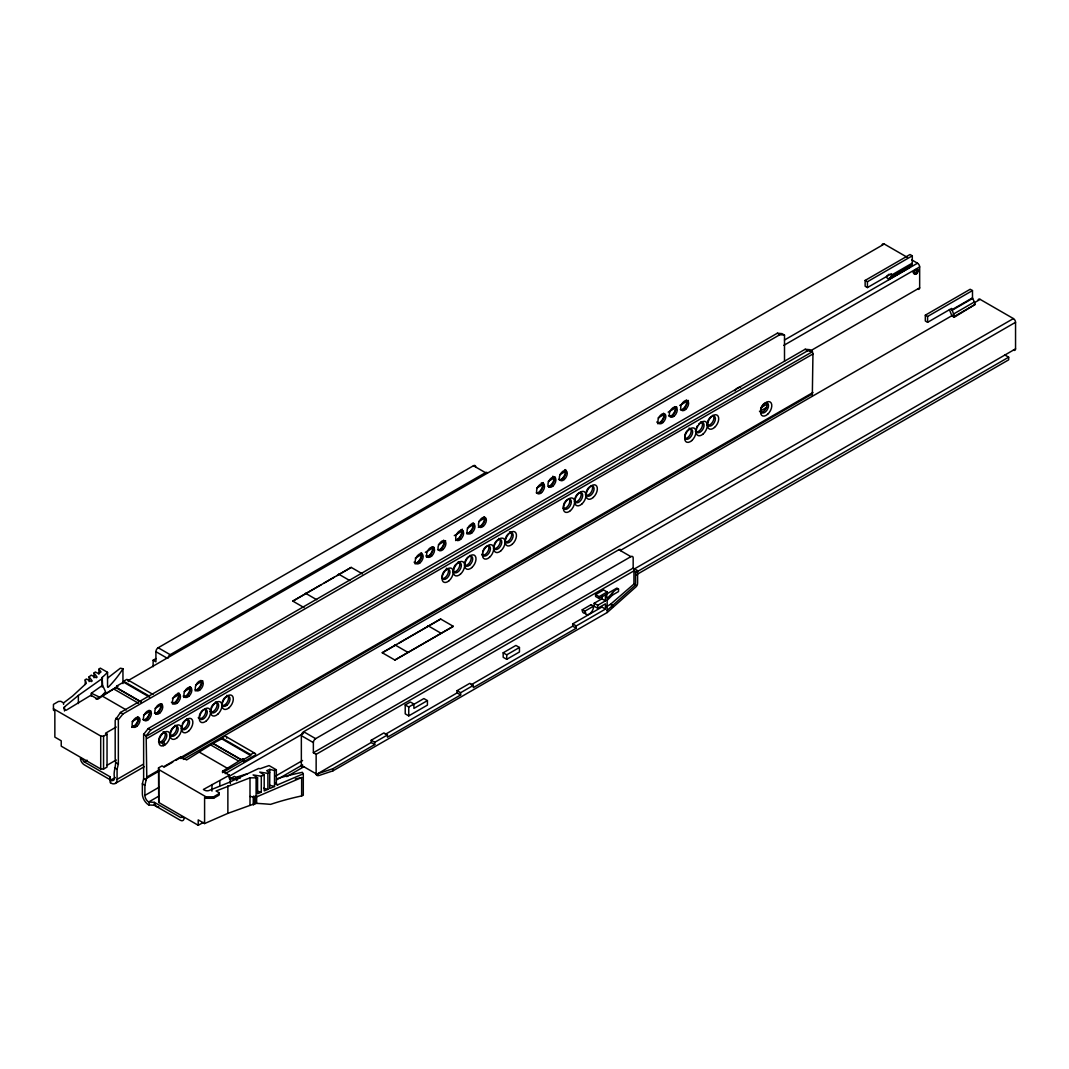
<?xml version="1.0" encoding="UTF-8"?>
<svg xmlns="http://www.w3.org/2000/svg" width="1069" height="1069" viewBox="0 0 1069 1069"><rect width="100%" height="100%" fill="white"/><g stroke="black" fill="none" stroke-linecap="round" stroke-linejoin="round"><path stroke-width="1.5" d="M98.949 673.964L98.949 669.181L100.299 668.138L107.555 672.334L107.541 686.498A1.737 0.708 -71.7 0 0 107.622 686.993A1.871 0.762 -72.3 0 0 108.29 687.18L108.463 687.033A207.373 119.728 0 0 0 122.948 668.74L120.343 668.205L107.688 678.027M229.381 777.591L231.879 777.804L234.298 776.415L236.516 777.363L234.058 779.06L229.407 778.82L229.407 775.199L203.391 789.483L204.66 790.205A3.581 2.071 0 0 0 209.23 790.445L229.047 782.428L258.725 768.464L260.208 768.705A207.373 119.728 0 0 1 269.081 765.591L276.337 769.774L276.323 783.938A1.804 1.176 -52.2 0 0 277.766 784.766L303.289 773.822L302.353 772.312A207.373 119.728 0 0 0 276.804 778.766M116.762 688.342L116.828 686.031L123.576 682.129L149.566 697.148M242.743 758.723L222.552 771.23L222.552 772.66L242.676 761.034L242.743 758.723L243.879 759.378L250.614 755.489L250.614 754.607L221.737 737.931L221.737 738.813L250.614 755.489M242.676 761.034L243.812 761.689L243.879 759.378M889.074 274.185L887.23 275.722A4.116 2.379 60 0 0 886.575 277.459L888.847 279.503L890.784 276.911L911.63 264.871A4.116 2.379 60 0 0 912.298 263.121L912.298 255.825L910.026 254.516L865.142 280.425L865.142 286.265L867.427 287.574L891.439 273.704L891.439 275.161A4.116 2.379 60 0 1 890.784 276.911M888.847 279.503L909.706 267.464L911.63 264.871M276.337 769.774L274.533 770.549L269.789 769.373L266.689 770.709L269.669 772.633L267.905 773.395L267.905 789.323L264.19 790.913L264.19 774.985L261.29 776.241L261.29 792.156L257.576 793.759L257.576 777.831L249.999 777.844L216.098 790.98L218.838 792.557L218.637 793.906L213.586 796.819L205.996 796.819L158.733 769.533L158.546 767.889L162.02 765.885L163.57 766.78L181.022 756.718L186.607 759.939L213.052 743.383L240.806 759.404M249.999 777.844L249.999 805.398L227.871 813.362L204.593 823.558L204.593 797.474L205.996 798.276L213.586 798.276L218.637 795.363L218.838 794.026M249.999 805.398L256.025 803.38A5.318 1.737 20.5 0 1 256.64 803.38A245.295 79.828 20.5 0 1 270.564 804.369A204.019 117.79 0 0 1 301.645 795.937L303.289 795.242L303.289 773.822M143.086 764.362L117.082 779.368A8.94 5.158 60 0 1 110.762 783.016L110.147 776.829L84.224 761.863A1.791 1.029 60 0 1 82.954 759.671L80.429 758.215A5.358 3.1 60 0 0 84.224 764.776L110.762 780.103A5.358 3.1 60 0 0 114.557 777.911C112.806 771.43 116.962 765.07 115.185 758.87L115.185 720.332L120.45 712.475L777.35 333.221L781.974 333.635L784.499 335.091L784.499 361.362M117.082 779.368L117.082 769.252L118.352 764.041L118.352 719.691L122.975 713.945L779.876 334.677L784.499 335.091M812.32 351.14L807.696 350.726L150.782 729.993L146.159 735.753L146.787 777.11L144.89 785.314L144.89 795.43A5.358 3.1 60 0 0 148.685 801.991L154.35 802.351L180.287 817.317A1.791 1.029 60 0 0 181.556 816.596L184.082 818.052A5.358 3.1 60 0 1 180.287 820.244L154.35 805.278L148.685 804.917A8.94 5.158 60 0 1 142.364 793.973L142.364 783.858L143.634 778.646L143.634 734.296L148.257 728.537L805.157 349.269L809.781 349.683L812.32 351.14L812.948 353.973L812.32 395.49M606.27 594.217L616.88 588.084L618.523 589.032L618.523 591.571L612.443 595.086L607.152 600.324L607.152 610.359L635.587 584.97L635.587 571.808L637.592 570.646L637.592 583.42M637.512 584.155A3.22 1.857 -60 0 1 635.868 586.961L607.259 612.47L332.9 770.869L319.03 775.493L301.351 765.284L301.351 735.659A3.22 1.857 -60 0 1 303.636 731.717L618.884 549.707L630.897 556.642A3.22 1.857 -60 0 1 633.169 557.951L633.169 568.093L313.364 752.736L313.364 742.594A3.22 1.857 -60 0 1 315.636 738.652L630.897 556.642M102.37 695.171L105.577 691.79L102.557 685.282L102.156 677.452A207.373 119.728 0 0 0 107.555 672.334M471.229 684.748L572.703 626.167L572.703 623.895L576.244 625.94L605.428 609.089L605.428 603.851L597.731 608.288L594.19 606.243L594.19 603.263L597.731 605.308L605.428 600.858L605.428 594.845L599.108 598.493L595.567 596.449L595.567 594.591L603.611 589.954L607.152 591.999C604.68 606.671 613.072 588.177 618.523 589.032M606.337 606.738L610.439 604.373L633.944 584.021L633.944 570.859L635.587 571.808M64.501 711.019L64.501 706.876L78.371 695.438L102.557 678.307M85.253 684.481L85.253 679.817L86.335 678.975L91.373 681.554L92.175 680.926L89.101 676.824L91.266 675.154L96.29 677.733L97.092 677.105L94.032 673.002L95.341 671.987L98.695 673.711L101.007 671.92L98.949 669.181M63.579 704.377L63.579 702.921L72.518 696.119L86.308 683.345L85.253 679.817M91.333 696.266L91.333 693.233L102.557 685.282M64.501 706.876A3.581 2.071 0 0 0 64.902 709.522L66.171 710.257L90.905 695.238L97.773 699.193L116.027 687.367L141.001 701.785M135.148 725.61L132.008 727.401L135.148 725.61A5.626 3.247 -60 0 0 137.754 716.858M162.221 733.588A5.626 3.247 -60 0 1 166.777 734.791A5.626 3.247 -60 0 1 163.463 741.953L162.221 742.674A5.626 3.247 -60 0 1 158.867 740.429A5.626 3.247 -60 0 1 161.606 734.109M165.361 744.625L163.61 745.641A7.951 4.597 -60 0 1 159.762 737.904A7.951 4.597 -60 0 1 169.196 732.465A7.951 4.597 -60 0 1 165.361 744.625L163.463 741.953M304.05 607.606L292.812 601.112L351.22 567.398L362.458 573.893M382.248 652.745L440.655 619.031L453.296 626.327L394.889 660.041L382.248 652.745L396.492 644.527M394.889 660.041L453.296 626.327M153.134 666.722L153.134 660.228L155.914 661.831L155.914 651.689A3.22 1.857 -60 0 1 158.185 647.747L473.447 465.737A3.22 1.857 -60 0 1 475.692 466.659M153.134 660.228L156.021 658.557M123.576 682.129L123.576 681.26L126.877 679.349L153.027 694.449M167.953 658.197A3.22 1.857 -60 0 1 170.198 654.682L485.46 472.672A3.22 1.857 -60 0 1 487.477 472.926M96.076 699.073L116.321 687.394M127.892 680.712L884.263 244.026L907.394 257.375M116.027 687.367L117.964 686.686L116.828 686.031M292.812 601.112L321.301 584.663M324.161 583.019L334.129 577.273M336.976 575.616L351.22 567.398M865.142 280.425L867.427 281.735L912.298 255.825M891.439 275.161L912.298 263.121M888.994 278.394L909.853 266.355M888.847 278.782L909.706 266.742M784.459 340.036L917.509 263.215A3.033 1.75 60 0 1 919.661 266.943L919.661 287.815A3.033 1.75 60 0 1 917.843 289.218M116.214 727.04L105.484 733.24L107.034 734.136L107.034 767.074L103.559 769.079L100.713 768.972L61.227 746.175L61.227 740.79L54.853 737.116L54.853 711.019L53.45 710.204L53.45 704.377L58.501 701.451L60.826 701.331L63.579 702.921M53.45 708.747L100.713 736.033L103.559 736.14L107.034 734.136M131.968 721.709L137.754 718.368M143.54 715.027L150.769 710.858M155.099 708.359L162.328 704.177M172.443 698.338L179.672 694.169M184.002 691.67L191.231 687.487M195.56 684.988L202.789 680.819M415.253 558.152L421.026 554.811M425.368 552.312L434.041 547.301M438.37 544.802L445.599 540.633M454.272 535.622L462.944 530.625M467.287 528.113L474.502 523.944M478.845 521.445L484.631 518.104M536.651 488.065L543.88 483.896M548.223 481.384L555.439 477.215M559.782 474.716L565.568 471.376M658.063 417.966L663.836 414.638M668.178 412.126L676.851 407.129M679.737 405.458L688.409 400.447M783.804 345.381L919.661 266.943M84.224 761.863L87.11 760.193M809.821 351.233L919.661 287.815M146.159 736.367L812.32 351.768M146.787 738.572L812.948 353.973M106.82 765.404L116.214 759.979M110.762 780.103L115.091 777.604M761.222 407.489L766.994 404.149M954.216 317.252L954.216 316.518A4.116 2.379 60 0 0 953.548 314.005L951.624 308.447L927.598 322.317L925.326 321.007L925.326 315.168L970.198 289.258L972.483 290.568L972.496 298.077L974.407 301.966A4.116 2.379 60 0 1 975.075 304.478L954.216 317.252L951.931 315.93L950.007 311.106A4.116 2.379 60 0 1 949.459 309.569M115.238 783.47L144.115 766.794M760.807 410.75L766.593 407.409M925.326 315.168L927.598 316.477L972.483 290.568M951.624 309.916L972.483 297.877M951.757 310.464L972.616 298.411M146.787 777.11L158.346 770.442M164.132 767.101L172.804 762.09M175.69 760.42L812.948 392.51M146.159 778.579L159.161 771.07M180.835 758.562L812.32 393.98M953.548 314.005L974.407 301.966M183.293 759.444L952.679 315.248M974.367 302.727L980.153 299.387L1013.399 318.575A3.033 1.75 60 0 1 1015.55 322.303L1015.55 348.868A3.033 1.75 60 0 1 1013.399 350.111M221.737 737.931L225.038 736.02L255.531 753.632L255.571 754.901L243.812 761.689M213.052 743.383L221.737 738.813M954.216 316.518L975.075 304.478M399.338 642.883L440.655 619.031M144.89 795.43L159.334 787.091M148.685 801.991L158.8 796.164M250.614 754.607L253.928 752.696M225.212 773.635L1013.399 318.575M228.713 776.575L303.529 733.387M621.263 549.934L1015.55 322.303M275.094 776.361L302.567 760.5M633.757 569.296L1015.55 348.868M313.364 752.736L316.143 754.34L633.944 570.859M405.218 704.965L410.376 701.999L413.903 704.03L413.903 708.413L427.426 700.609L427.426 705.112L408.746 715.883L405.218 713.838L405.218 704.965L408.746 707.01L413.903 704.03M276.59 779.862L302.58 764.856M636.135 572.276L1008.682 357.193L1008.682 359.825L636.135 574.908M158.546 767.889L158.733 802.472L198.219 825.268L203.391 822.422M286.692 776.655L304.024 766.647M595.567 594.591L599.108 596.636L607.152 591.999M413.075 704.805L423.885 698.565L427.426 700.609M503.178 652.785L515.913 645.435L519.454 647.48L519.454 651.97L506.719 659.332L503.178 657.288L503.178 652.785L506.719 654.829L519.454 647.48M582.244 609.784L591.063 604.68L593.602 606.136A6.254 3.608 -60 0 1 589.179 614.14A6.254 3.608 -60 0 1 584.77 611.241L582.244 609.784A6.254 3.608 -60 0 0 585.932 613.031M594.19 603.263L601.887 598.814L605.428 600.858M584.77 611.241L593.602 606.136M316.277 774.571L371.197 742.501L371.197 740.256L383.905 732.92L387.446 734.964L387.446 737.209L460.632 694.957L460.632 692.712L473.326 685.376L473.326 687.621L576.244 628.211L576.244 625.94M385.334 734.336L457.091 692.912L457.091 690.668L469.799 683.332L473.326 685.376M572.703 623.895L601.887 607.045L605.428 609.089M371.197 740.256L374.738 742.3L387.446 734.964M316.143 754.34L316.143 773.822A3.22 1.857 -60 0 0 316.183 774.263L332.9 768.705L374.738 744.545L374.738 742.3M274.533 770.549L274.533 786.477L269.669 788.561L269.789 769.373M249.932 796.485L256.106 797.113L301.645 777.551L301.645 795.937M237.679 779.822L237.679 776.789L247.447 773.702M267.905 773.395L259.727 772.085L264.19 774.985M261.29 776.241L253.099 774.931L257.576 777.831M269.789 785.287L274.533 786.477M263.642 788.254L267.905 789.323M257.028 791.1L261.29 792.156M91.333 693.233L98.736 696.734M911.723 259.874L917.509 263.215M916.935 269.816L918.204 270.551M912.899 272.154L914.155 272.889M1004.9 355.002L1008.682 357.193M777.35 333.221L779.876 334.677M805.157 349.269L807.696 350.726M473.447 465.737L485.46 472.672M633.169 568.093L637.592 570.646M633.944 584.021L635.587 584.97M610.439 604.373L612.176 605.375M572.703 626.167L576.244 628.211M338.579 574.093L349.817 580.587M428.014 625.726L440.655 633.035M305.453 593.215L316.691 599.709M394.889 644.848L407.53 652.157M457.091 690.668L460.632 692.712M457.091 692.912L460.632 694.957M371.197 742.501L374.738 744.545M158.185 647.747L170.198 654.682M303.636 731.717L315.636 738.652M155.914 651.689L166.59 657.849M301.351 735.659L313.364 742.594M123.576 681.26L149.566 696.266M116.254 687.674L141.228 702.092M213.279 743.69L241.033 759.712M113.501 688.824L138.476 703.242M210.54 744.839L238.28 760.861M274.933 783.136L277.766 784.78M102.731 696.333L126.316 709.95M199.756 752.349L227.51 768.37M222.552 771.23L229.407 775.199M120.45 712.475L122.975 713.945M148.257 728.537L150.782 729.993M231.879 777.804L234.058 779.06M115.813 718.234L118.352 719.691M143.634 734.296L146.159 735.753M115.813 762.585L118.352 764.041M143.634 778.646L146.159 780.103M114.557 767.796L117.082 769.252M142.364 783.858L144.89 785.314M204.593 823.558L198.219 819.883L198.219 825.268M237.679 776.789L240.097 778.499M162.221 742.674L163.61 745.641M226.641 736.955L226.681 738.225M128.48 680.272L128.521 681.554M927.598 316.477L927.598 322.317M867.427 281.735L867.427 287.574M612.443 592.547L612.443 595.086M612.443 605.014L612.443 607.259M607.259 597.731L607.259 600.27M607.259 610.305L607.259 612.47M601.887 595.807L601.887 598.814M599.108 596.636L599.108 598.493M597.731 605.308L597.731 608.288M506.719 654.829L506.719 659.332M408.746 707.01L408.746 715.883M332.9 768.705L332.9 770.869M256.64 795.67L256.64 803.38M256.106 778.459L256.106 797.113M256.025 795.857L256.025 803.38M254.729 796.325L254.729 804.155M253.7 796.124L253.7 804.757M253.313 796.525L253.313 804.77M236.516 777.363L236.516 780.611M230.303 778.9L230.303 783.684M227.871 785.809L227.871 813.362M219.826 780.717L219.826 785.662M218.838 792.557L218.637 795.363M213.586 796.819L213.586 798.276M211.969 784.526L211.969 791.113M205.996 796.819L205.996 798.276M158.733 769.533L158.733 802.472M154.35 802.351L154.35 805.278M149.206 802.298L149.206 805.224M122.948 668.74L122.948 683.572M110.241 779.795L110.241 782.722M110.147 776.829L110.147 779.742M103.559 736.14L103.559 769.079M102.156 677.452L102.156 687.086M100.713 736.033L100.713 768.972M94.032 673.002L94.032 677.786M89.101 676.824L89.101 681.608M78.371 695.438L78.371 703.549M295.338 778.967A204.019 117.79 0 0 1 301.645 777.551M200.478 712.796A5.626 3.247 -60 0 1 206.745 710.137A5.626 3.247 -60 0 1 204.326 718.261A5.626 3.247 -60 0 1 199.315 716.724M199.355 715.976A5.626 3.247 -60 0 1 200.077 713.584M205.328 709.415A5.626 3.247 -60 0 1 204.366 715.549A5.626 3.247 -60 0 1 199.435 718.622M198.553 718.101A5.626 3.247 -60 0 1 198.233 717.687M213.439 704.19A5.626 3.247 -60 0 1 218.597 704.859A5.626 3.247 -60 0 1 214.669 712.448A5.626 3.247 -60 0 1 210.74 709.402M211.114 707.812A5.626 3.247 -60 0 1 211.849 706.221M212.33 705.487A5.626 3.247 -60 0 1 212.865 704.805M762.731 404.857A5.626 3.247 -60 0 1 768.25 404.109A5.626 3.247 -60 0 1 765.564 411.752A5.626 3.247 -60 0 1 760.607 410.897M760.607 409.454A5.626 3.247 -60 0 1 761.315 407.062M761.716 406.287A5.626 3.247 -60 0 1 762.197 405.539M182.371 723.793A5.626 3.247 -60 0 1 189.039 720.346A5.626 3.247 -60 0 1 186.006 728.964A5.626 3.247 -60 0 1 181.81 725.397M172.416 728.149A5.626 3.247 -60 0 1 178.069 727.802A5.626 3.247 -60 0 1 174.421 735.672A5.626 3.247 -60 0 1 170.292 732.759M170.425 731.971A5.626 3.247 -60 0 1 171.882 728.831M163.129 731.757A5.626 3.247 -60 0 1 164.546 737.744A5.626 3.247 -60 0 1 158.506 741.779M175.035 725.263A5.626 3.247 -60 0 1 175.516 731.958A5.626 3.247 -60 0 1 169.477 734.897M186.888 718.889A5.626 3.247 -60 0 1 186.888 725.383A5.626 3.247 -60 0 1 181.262 728.644M158.666 806.908A3.581 2.058 0 0 1 155.139 804.516M483.629 549.319A5.626 3.247 -60 0 1 489.883 546.66A5.626 3.247 -60 0 1 487.477 554.798A5.626 3.247 -60 0 1 482.453 553.248M482.653 551.711A5.626 3.247 -60 0 1 483.215 550.107M587.282 489.482A5.626 3.247 -60 0 1 593.536 486.809A5.626 3.247 -60 0 1 591.13 494.947A5.626 3.247 -60 0 1 586.106 493.397M586.306 491.874A5.626 3.247 -60 0 1 586.868 490.257M591.798 485.66A5.626 3.247 -60 0 1 590.916 492.595A5.626 3.247 -60 0 1 585.358 494.787M496.591 540.714A5.626 3.247 -60 0 1 501.789 542.317A5.626 3.247 -60 0 1 496.203 549.519A5.626 3.247 -60 0 1 495 542.758M495.481 542.01A5.626 3.247 -60 0 1 496.016 541.328M508.577 533.631A5.626 3.247 -60 0 1 512.986 537.039A5.626 3.247 -60 0 1 506.372 542.691A5.626 3.247 -60 0 1 507.962 534.153M488.466 545.938A5.626 3.247 -60 0 1 487.01 552.793A5.626 3.247 -60 0 1 481.705 554.637M498.635 538.429A5.626 3.247 -60 0 1 499.33 544.736A5.626 3.247 -60 0 1 493.49 548.384M443.181 572.677A5.626 3.247 -60 0 1 449.782 570.699A5.626 3.247 -60 0 1 445.372 579.198A5.626 3.247 -60 0 1 442.766 573.452M509.485 531.787A5.626 3.247 -60 0 1 511.076 537.373A5.626 3.247 -60 0 1 505.33 542.01M576.913 494.613A5.626 3.247 -60 0 1 582.645 494.68A5.626 3.247 -60 0 1 578.088 502.577A5.626 3.247 -60 0 1 575.175 497.633M575.496 496.831A5.626 3.247 -60 0 1 576.378 495.308M580.427 492.234A5.626 3.247 -60 0 1 579.786 498.795A5.626 3.247 -60 0 1 574.387 501.668M564.993 501.869A5.626 3.247 -60 0 1 571.127 500.626A5.626 3.247 -60 0 1 567.345 508.831A5.626 3.247 -60 0 1 563.55 505.009M563.791 504.194A5.626 3.247 -60 0 1 564.526 502.617M569.042 498.795A5.626 3.247 -60 0 1 568.414 505.37A5.626 3.247 -60 0 1 563.002 508.243M708.226 420.197A5.626 3.247 -60 0 1 714.987 416.91A5.626 3.247 -60 0 1 711.446 425.636A5.626 3.247 -60 0 1 707.892 420.999M766.232 402.465A5.626 3.247 -60 0 1 765.832 408.652A5.626 3.247 -60 0 1 760.674 412.099M759.792 411.592A5.626 3.247 -60 0 1 759.471 411.164M688.062 429.992A5.626 3.247 -60 0 1 692.645 432.37A5.626 3.247 -60 0 1 687.26 439.292A5.626 3.247 -60 0 1 685.47 433.333M685.87 432.557A5.626 3.247 -60 0 1 687.461 430.513M698.832 423.952A5.626 3.247 -60 0 1 704.003 424.62A5.626 3.247 -60 0 1 700.061 432.21A5.626 3.247 -60 0 1 696.133 429.163M696.52 427.573A5.626 3.247 -60 0 1 697.255 425.983M700.89 421.667A5.626 3.247 -60 0 1 701.371 428.362A5.626 3.247 -60 0 1 695.331 431.301M712.742 415.293A5.626 3.247 -60 0 1 712.742 421.787A5.626 3.247 -60 0 1 707.117 425.048M688.984 428.161A5.626 3.247 -60 0 1 690.574 433.747A5.626 3.247 -60 0 1 684.828 438.37M226.869 695.331A5.626 3.247 -60 0 1 227.55 701.652A5.626 3.247 -60 0 1 221.711 705.286M215.497 701.905A5.626 3.247 -60 0 1 215.965 708.6A5.626 3.247 -60 0 1 209.925 711.54M470.039 555.412A5.626 3.247 -60 0 1 470.039 561.906A5.626 3.247 -60 0 1 464.414 565.167M446.281 568.28A5.626 3.247 -60 0 1 447.871 573.866A5.626 3.247 -60 0 1 442.138 578.489M458.187 561.786A5.626 3.247 -60 0 1 458.668 568.481A5.626 3.247 -60 0 1 452.628 571.421M456.142 564.071A5.626 3.247 -60 0 1 461.3 564.739A5.626 3.247 -60 0 1 457.372 572.329A5.626 3.247 -60 0 1 453.43 569.283M453.817 567.692A5.626 3.247 -60 0 1 454.552 566.102M455.033 565.367A5.626 3.247 -60 0 1 455.554 564.673M591.063 604.68A6.254 3.608 -60 0 1 591.063 605.522M302.928 766.874A3.22 1.857 -60 0 1 301.351 765.284M618.884 549.707A3.22 1.857 -60 0 1 621.169 551.016M318.268 775.64A3.287 2.325 -45 0 1 316.277 774.584M978.108 299.921A3.033 1.75 60 0 1 980.153 299.387M460.939 529.716A5.626 3.247 -60 0 1 461.153 535.836A5.626 3.247 -60 0 1 455.782 539.671M177.788 693.193A5.626 3.247 -60 0 1 178.002 699.313A5.626 3.247 -60 0 1 172.63 703.148M172.162 702.948A5.626 3.247 -60 0 1 171.428 702.213M200.945 680.378A5.626 3.247 -60 0 1 200.317 686.939A5.626 3.247 -60 0 1 194.919 689.812M201.707 680.739A7.951 4.597 -60 0 1 195.213 690.908M190.736 689.077A7.951 4.597 -60 0 1 190.456 687.233M687.113 400.501A7.951 4.597 -60 0 1 681.487 410.242M676.129 408.839A7.951 4.597 -60 0 1 675.862 406.995A7.951 4.597 -60 0 1 670.985 416.215M664.357 413.636A7.951 4.597 -60 0 1 657.849 423.805M149.125 710.297A5.626 3.247 -60 0 1 148.244 717.232A5.626 3.247 -60 0 1 142.685 719.424M160.497 703.723A5.626 3.247 -60 0 1 159.869 710.297A5.626 3.247 -60 0 1 154.47 713.17M161.259 704.097A7.951 4.597 -60 0 1 155.633 713.838M150.288 712.435A7.951 4.597 -60 0 1 150.007 710.591M133.906 726.332A5.626 3.247 -60 0 1 132.182 726.492M484.791 518.318A7.951 4.597 -60 0 1 478.351 527.431M474.222 526.362A7.951 4.597 -60 0 1 473.607 523.757M564.592 469.879A5.626 3.247 -60 0 1 564.365 476.761A5.626 3.247 -60 0 1 558.553 479.313M554.383 477.121A7.951 4.597 -60 0 1 548.758 486.876M543.747 486.221A7.951 4.597 -60 0 1 543.199 482.56M462.035 529.422A7.951 4.597 -60 0 1 455.608 540.567M565.688 469.585A7.951 4.597 -60 0 1 560.129 480.302M555.118 479.647A7.951 4.597 -60 0 1 554.504 477.055M472.324 523.155A5.626 3.247 -60 0 1 472.324 529.649A5.626 3.247 -60 0 1 466.685 532.91M473.42 522.861A7.951 4.597 -60 0 1 466.979 534.006M462.302 531.306A7.951 4.597 -60 0 1 462.302 529.275M484.097 516.902A5.626 3.247 -60 0 1 483.696 523.088A5.626 3.247 -60 0 1 478.538 526.536M420.491 553.074A5.626 3.247 -60 0 1 420.705 559.194A5.626 3.247 -60 0 1 415.333 563.029M414.866 562.828A5.626 3.247 -60 0 1 414.131 562.094M421.587 552.78A7.951 4.597 -60 0 1 415.146 563.924M552.74 476.253A5.626 3.247 -60 0 1 553.622 482.172A5.626 3.247 -60 0 1 548.063 486.395M541.368 482.827A5.626 3.247 -60 0 1 542.05 489.134A5.626 3.247 -60 0 1 536.21 492.769M189.574 686.939A5.626 3.247 -60 0 1 188.692 693.875A5.626 3.247 -60 0 1 183.133 696.066M190.335 687.314A7.951 4.597 -60 0 1 183.828 697.482M663.595 413.262A5.626 3.247 -60 0 1 663.194 419.462A5.626 3.247 -60 0 1 658.036 422.896M657.555 422.709A5.626 3.247 -60 0 1 656.834 421.961M734.924 390.813A5.626 3.247 -60 0 1 740.55 387.553M149.887 710.658A7.951 4.597 -60 0 1 145.143 719.811M542.932 482.72A7.951 4.597 -60 0 1 537.386 493.437M686.351 400.127A5.626 3.247 -60 0 1 685.71 406.701A5.626 3.247 -60 0 1 680.312 409.574M674.967 406.701A5.626 3.247 -60 0 1 674.098 413.636A5.626 3.247 -60 0 1 668.526 415.828M178.884 692.899A7.951 4.597 -60 0 1 172.456 704.043M426.531 557.363A7.951 4.597 -60 0 0 433.039 547.181A7.951 4.597 -60 0 0 433.439 548.958M138.435 718.288A7.951 4.597 -60 0 1 133.759 726.385M444.41 540.62A7.951 4.597 -60 0 1 439.666 549.773M432.277 546.82A5.626 3.247 -60 0 1 431.395 553.755A5.626 3.247 -60 0 1 425.836 555.947M443.648 540.259A5.626 3.247 -60 0 1 443.02 546.82A5.626 3.247 -60 0 1 437.609 549.693M882.112 245.269A3.033 1.75 60 0 1 884.263 244.026M916.921 270.203A2.86 1.657 -60 0 1 915.545 272.849A2.86 1.657 -60 0 1 913.487 273.464M581.817 504.047A7.951 4.597 -60 0 0 584.342 491.727A7.951 4.597 -60 0 0 574.922 500.078A7.951 4.597 -60 0 0 581.817 504.047M570.445 510.621A7.951 4.597 -60 0 0 572.957 498.301A7.951 4.597 -60 0 0 563.55 506.639A7.951 4.597 -60 0 0 570.445 510.621M227.069 705.126A5.626 3.247 -60 0 0 228.86 696.413A5.626 3.247 -60 0 0 222.205 702.32A5.626 3.247 -60 0 0 227.069 705.126M229.14 707.665A7.951 4.597 -60 0 0 231.666 695.344A7.951 4.597 -60 0 0 222.258 703.683A7.951 4.597 -60 0 0 229.14 707.665M691.79 440.562A7.951 4.597 -60 0 0 694.316 428.241A7.951 4.597 -60 0 0 684.895 436.58A7.951 4.597 -60 0 0 691.79 440.562M703.161 433.987A7.951 4.597 -60 0 0 705.687 421.667A7.951 4.597 -60 0 0 696.28 430.019A7.951 4.597 -60 0 0 703.161 433.987M217.769 714.239A7.951 4.597 -60 0 0 220.294 701.905A7.951 4.597 -60 0 0 210.874 710.257A7.951 4.597 -60 0 0 217.769 714.239M767.636 414.291A7.951 4.597 -60 0 0 770.148 401.971A7.951 4.597 -60 0 0 760.74 410.309A7.951 4.597 -60 0 0 767.636 414.291M177.32 737.583A7.951 4.597 -60 0 0 179.833 725.263A7.951 4.597 -60 0 0 170.425 733.615A7.951 4.597 -60 0 0 177.32 737.583M714.546 427.426A7.951 4.597 -60 0 0 717.058 415.106A7.951 4.597 -60 0 0 707.651 423.444A7.951 4.597 -60 0 0 714.546 427.426M188.692 731.022A7.951 4.597 -60 0 0 191.217 718.702A7.951 4.597 -60 0 0 181.81 727.04A7.951 4.597 -60 0 0 188.692 731.022M593.188 497.486A7.951 4.597 -60 0 0 595.714 485.166A7.951 4.597 -60 0 0 586.306 493.504A7.951 4.597 -60 0 0 593.188 497.486M500.92 550.762A7.951 4.597 -60 0 0 503.432 538.442A7.951 4.597 -60 0 0 494.025 546.78A7.951 4.597 -60 0 0 500.92 550.762M512.292 544.188A7.951 4.597 -60 0 0 514.817 531.868A7.951 4.597 -60 0 0 505.41 540.219A7.951 4.597 -60 0 0 512.292 544.188M489.535 557.323A7.951 4.597 -60 0 0 492.061 545.003A7.951 4.597 -60 0 0 482.653 553.354A7.951 4.597 -60 0 0 489.535 557.323M449.087 580.681A7.951 4.597 -60 0 0 451.612 568.361A7.951 4.597 -60 0 0 442.205 576.699A7.951 4.597 -60 0 0 449.087 580.681M206.397 720.8A7.951 4.597 -60 0 0 208.909 708.48A7.951 4.597 -60 0 0 199.502 716.831A7.951 4.597 -60 0 0 206.397 720.8M460.472 574.12A7.951 4.597 -60 0 0 462.984 561.786A7.951 4.597 -60 0 0 453.577 570.138A7.951 4.597 -60 0 0 460.472 574.12M471.843 567.545A7.951 4.597 -60 0 0 474.369 555.225A7.951 4.597 -60 0 0 464.948 563.563A7.951 4.597 -60 0 0 471.843 567.545M469.772 565.007A5.626 3.247 -60 0 0 471.563 556.281A5.626 3.247 -60 0 0 464.895 562.187A5.626 3.247 -60 0 0 469.772 565.007M564.325 479.473A5.626 3.247 -60 0 0 566.116 470.761A5.626 3.247 -60 0 0 559.448 476.667A5.626 3.247 -60 0 0 564.325 479.473M177.521 702.801A5.626 3.247 -60 0 0 179.311 694.075A5.626 3.247 -60 0 0 172.643 699.981A5.626 3.247 -60 0 0 177.521 702.801M148.444 719.584A5.626 3.247 -60 0 0 150.235 710.858A5.626 3.247 -60 0 0 143.58 716.764A5.626 3.247 -60 0 0 148.444 719.584M137.073 726.145A5.626 3.247 -60 0 0 138.863 717.419A5.626 3.247 -60 0 0 132.195 723.339A5.626 3.247 -60 0 0 137.073 726.145M159.829 713.01A5.626 3.247 -60 0 0 161.606 704.284A5.626 3.247 -60 0 0 154.952 710.19A5.626 3.247 -60 0 0 159.829 713.01M552.954 486.048A5.626 3.247 -60 0 0 554.731 477.322A5.626 3.247 -60 0 0 548.076 483.228A5.626 3.247 -60 0 0 552.954 486.048M460.672 539.324A5.626 3.247 -60 0 0 462.463 530.598A5.626 3.247 -60 0 0 455.795 536.504A5.626 3.247 -60 0 0 460.672 539.324M472.044 532.75A5.626 3.247 -60 0 0 473.834 524.024A5.626 3.247 -60 0 0 467.166 529.93A5.626 3.247 -60 0 0 472.044 532.75M483.429 526.189A5.626 3.247 -60 0 0 485.206 517.463A5.626 3.247 -60 0 0 478.551 523.369A5.626 3.247 -60 0 0 483.429 526.189M541.569 492.609A5.626 3.247 -60 0 0 543.359 483.896A5.626 3.247 -60 0 0 536.691 489.802A5.626 3.247 -60 0 0 541.569 492.609M685.67 409.414A5.626 3.247 -60 0 0 687.461 400.688A5.626 3.247 -60 0 0 680.793 406.608A5.626 3.247 -60 0 0 685.67 409.414M674.298 415.988A5.626 3.247 -60 0 0 676.089 407.262A5.626 3.247 -60 0 0 669.421 413.168A5.626 3.247 -60 0 0 674.298 415.988M662.927 422.549A5.626 3.247 -60 0 0 664.704 413.837A5.626 3.247 -60 0 0 658.05 419.743A5.626 3.247 -60 0 0 662.927 422.549M431.595 556.107A5.626 3.247 -60 0 0 433.386 547.381A5.626 3.247 -60 0 0 426.718 553.288A5.626 3.247 -60 0 0 431.595 556.107M442.98 549.533A5.626 3.247 -60 0 0 444.757 540.82A5.626 3.247 -60 0 0 438.103 546.727A5.626 3.247 -60 0 0 442.98 549.533M188.906 696.226A5.626 3.247 -60 0 0 190.683 687.501A5.626 3.247 -60 0 0 184.028 693.407A5.626 3.247 -60 0 0 188.906 696.226M420.224 562.668A5.626 3.247 -60 0 0 422.014 553.956A5.626 3.247 -60 0 0 415.347 559.862A5.626 3.247 -60 0 0 420.224 562.668M200.277 689.665A5.626 3.247 -60 0 0 202.068 680.94A5.626 3.247 -60 0 0 195.4 686.846A5.626 3.247 -60 0 0 200.277 689.665M916.708 273.677A2.86 1.657 -60 0 0 917.616 269.241A2.86 1.657 -60 0 0 914.222 272.248A2.86 1.657 -60 0 0 916.708 273.677"/></g></svg>
